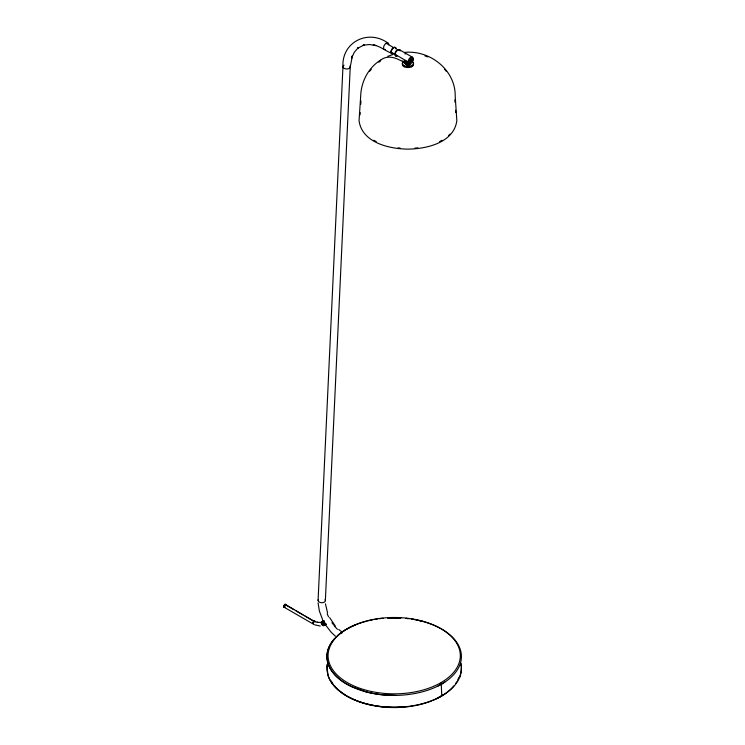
<?xml version="1.0" encoding="UTF-8"?>
<svg xmlns="http://www.w3.org/2000/svg" width="745" height="745" viewBox="0 0 745 745"><rect width="100%" height="100%" fill="white"/><g stroke="black" fill="none" stroke-linecap="round" stroke-linejoin="round"><path stroke-width="1.12" d="M412.525 57.272L399.45 49.719C396.228 48.527 392.866 55.996 396.983 56.117M410.234 61.062L412.097 62.124A3.641 2.105 -60 0 0 412.143 57.123A3.641 2.105 -60 0 0 408.176 61.341L408.316 62.897A3.641 2.105 -60 0 0 409.322 63.725C408.511 62.189 409.62 57.337 412.097 58.734L412.097 62.124L410.123 61.006M324.941 624.683L322.93 624.925L321.989 622.596M322.063 622.401L322.268 624.44L322.24 622.196M318.087 600.396L342.961 66.668C341.583 41.888 368.458 28.794 387.996 43.108M325.36 600.619L350.243 66.882L352.487 55.512L351.575 58.203L354.313 52.234L358.382 47.568L357.535 48.351L364.203 44.896L363.113 45.222L369.39 44.523L376.067 45.613L373.273 44.942C380.611 46.05 386.441 51.936 393.202 53.78M321.831 623.276L322.185 622.289M360.049 114.832L360.198 112.532M392.717 53.901C388.182 53.156 394.152 44.113 396.2 48.583M395.092 53.798L395.232 55.353A3.641 2.105 -60 0 0 396.685 56.182C392.326 55.503 397.774 46.665 400.112 50.688M408.316 62.897L408.176 61.341M360.71 104.477L360.98 101.022M391.842 53.742L391.274 53.063C389.728 50.297 395.278 44.504 396.247 49.096L395.493 47.429L394.617 47.27C391.879 47.466 389.16 53.798 393.015 53.826M410.719 58.594L410.514 59.6A2.095 1.211 60 0 1 410.253 59.786L410.719 58.594L409.322 60.336L409.322 63.725L405.131 60.829L407.468 62.655M321.393 622.671L321.356 623.314M410.095 63.074L410.746 63.446L410.178 64.405L407.971 65.048L405.178 63.167A2.794 1.611 0 0 1 405.569 62.58M410.746 63.446L410.7 63.688A2.794 1.611 0 0 1 409.629 64.722L407.971 65.048M413.103 60.131L413.242 58.417M321.635 622.755L322.65 621.302M385.361 695.066L395.353 695.392A67.227 38.815 0 0 0 438.507 685.763L441.738 684.04L441.245 682.895L441.738 695.932L436.561 698.708A66.128 38.181 0 0 1 432.668 700.449M405.14 63.418L405.634 62.506M406.342 62.655L406.472 63.409M445.165 693.791L436.561 698.708M459.581 677.494L461.22 671.45A67.246 38.824 0 0 0 460.857 663.478M325.192 624.804L323.237 625.362L321.821 623.844L321.942 621.87L323.898 621.321M405.829 62.515L405.708 63.046A2.244 1.294 0 0 1 406.453 61.975M321.654 622.615L322.417 621.442M406.397 62.561L406.342 63.232M369.511 71.362L371.327 69.238M395.232 53.165A3.641 2.105 -60 0 1 396.219 51.2L396.685 50.651M396.219 51.2L398.575 49.561A3.641 2.105 -60 0 1 400.028 50.399L400.158 50.865M409.294 58.743L411.659 57.114M406.127 61.733A2.235 1.285 0 0 1 406.463 61.509L405.718 62.366L405.718 64.331M409.266 60.783L408.605 61.081L409.48 60.578A1.686 0.969 0 0 0 409.62 60.187M409.331 61.211L409.48 61.043A1.686 0.969 0 0 0 409.582 60.857M448.518 135.618L450.138 134.109M412.246 61.36A5.606 3.231 0 0 1 412.562 65.262L411.529 65.914A5.606 3.231 0 0 1 403.473 65.383A5.606 3.231 0 0 1 404.768 60.764L403.641 61.36M413.084 62.999A5.606 3.231 0 0 1 412.562 66.119L411.529 66.771A5.606 3.231 0 0 1 404.814 66.966A5.606 3.231 0 0 1 402.598 63.306M380.648 60.084C368.235 67.73 361.018 81.95 360.673 96.375L359.043 120.737C362.079 142.751 389.253 148.907 407.943 149.13C426.634 148.916 453.807 142.751 456.843 120.737L455.214 96.375C455.707 70.03 429.995 49.887 404.731 52.383M378.833 62.217L380.285 61.174M412.562 65.262L411.529 65.914M412.562 66.119L411.529 66.771M321.98 621.684L323.842 620.594M323.526 625.102L324.503 624.599A1.686 1.369 60 0 1 323.898 625.055L322.175 624.142A1.965 1.602 60 0 1 322.147 622.056M327.325 664.438A67.246 38.824 0 0 0 327.12 671.189L328.433 676.553A67.264 38.833 0 0 0 385.361 706.958L396.098 707.275A67.246 38.824 0 0 0 438.777 697.534L444.765 694.061A67.246 38.824 0 0 0 460.931 673.154L461.379 667.138A67.264 38.833 0 0 0 460.783 663.152M438.023 686.015L444.737 682.178M285.186 606.784L283.743 607.007L283.622 606.067L285.056 604.279L315.06 621.879L305.022 616.087M441.738 684.04L444.495 682.336M347.468 628.668L343.929 630.801A67.246 38.824 0 0 0 331.106 670.016A67.246 38.824 0 0 0 384.951 695.038L396.098 695.383M322.585 621.637L323.851 621.572L322.585 621.637L323.982 620.827M409.266 63.074L408.605 63.372L409.48 62.859A1.686 0.969 0 0 0 409.62 62.478M438.516 697.665L441.738 695.932M322.38 624.021A1.686 1.369 60 0 0 322.548 624.282L324.513 624.72M439.662 141.559L442.064 140.293M324.382 624.71L323.712 625.204L322.492 624.673L323.041 625.018M348.381 628.193L350.197 627.253M322.185 621.647L323.106 621.2M351.1 626.778L355.318 624.915M387.8 56.322L392.857 54.543M408.893 63.744L407.599 63.893A1.686 0.969 0 0 1 406.984 63.744M322.687 621.6L323.814 621.563L322.855 621.526M408.623 61.425L409.946 60.764L410.095 59.842M408.679 64.163L407.319 64.191L408.139 64.238A2.244 1.294 0 0 0 410.169 62.822L410.746 63.874M321.589 622.438L317.286 622.317L317.798 622.429L314.167 621.088L312.742 622.876L313.571 624.049M414.872 148.134L417.815 147.873M411.091 58.427L412.097 58.734L410.514 57.831M403.427 706.931L393.034 707.294A67.246 38.824 0 0 1 345.969 695.551M387.81 617.968L400.67 617.996M408.139 63.763L405.783 62.831M320.248 626.051L314.39 624.738M400.875 617.987L392.28 617.791A67.227 38.815 0 0 0 387.651 617.95M323.907 624.943L322.771 624.515M408.083 65.15L405.14 63.847L405.14 62.934A2.803 1.62 0 0 1 406.351 61.611M407.86 65.15L407.319 65.104L407.729 63.763A2.235 1.285 0 0 0 410.169 62.356L410.169 62.589M398.072 147.873L400.028 148.05M407.971 618.583L405.988 618.397A67.227 38.815 0 0 1 409.191 618.741M412.935 619.309L417.787 620.231M418.737 620.464L422.536 621.386M326.291 624.236L324.764 623.379L323.935 621.591L324.755 623.36L326.105 624.226M323.255 625.604L322.669 625.381M366.149 691.863L351.798 686.713A67.227 38.815 0 0 1 334.533 638.679M406.91 63.241L407.273 63.372A1.686 0.969 0 0 0 408.288 63.427M314.79 621.209L313.571 621.432L312.853 622.485L313.291 624.068L283.743 607.007M424.967 55.922L427.826 56.937M404.377 62.217L396.815 58.743A36.859 21.279 60 0 0 380.09 60.69M406.323 65.066L406.854 65.309M411.715 61.043L411.119 60.764A5.606 3.231 0 0 1 411.529 60.95M402.365 61.183L404.349 62.235M373.813 140.293L376.216 141.559M404.349 65.914L403.324 65.262M404.349 66.771L403.324 66.119M386.171 43.285L393.667 47.615M412.097 59.619L410.514 58.715L410.514 59.6L412.097 60.513M391.088 52.076L408.13 61.91M405.14 62.934L407.971 64.564L407.971 65.476M286.946 605.648L293.977 609.708M295.979 610.863L303.01 614.923M345.54 695.271L339.999 691.462A67.246 38.824 0 0 1 327.791 674.57L327.083 665.937A70.598 40.761 0 0 1 327.4 664M338.724 629.478L342.178 632.179M335.371 636.174L331.153 632.207L325.556 624.934M399.506 49.757L400.028 50.399M337.476 629.329L335.371 627.122A27.984 16.157 60 0 1 333.956 625.418M325.165 623.584L324.252 622.243M444.551 69.238L446.367 71.362M314.707 621.116L315.06 621.879M335.297 625.996L329.616 617.568M331.925 622.652L333.183 624.357M324.857 623.295L324.149 621.851M323.526 623.211L323.777 623.63L323.423 623.006A2.049 1.676 60 0 1 323.283 622.392M322.119 624.021L322.38 624.431A2.049 1.676 60 0 0 323.106 625.027M396.098 55.195L395.791 54.776M322.594 619.616L319.391 611.105L318.078 602.882M322.101 624.189L322.194 621.991L322.026 623.816M405.727 64.042L405.848 64.629M285.763 604.502L285.94 605.07M327.567 612.921L325.453 603.795M410.113 59.898L410.169 60.28A2.235 1.285 0 0 1 408.912 61.36M322.147 623.444L322.203 622.522L322.147 623.444A1.686 1.369 60 0 0 322.24 623.751M454.813 99.877L454.99 102.177M455.54 110.232L455.689 112.532M322.017 622.392L322.641 624.71A1.965 1.602 60 0 0 324.988 624.627M411.901 65.718L411.901 66.575M405.606 60.718L405.606 61.593M416.846 620.036A67.227 38.815 0 0 1 444.486 682.336M385.361 695.057A67.227 38.815 0 0 1 366.149 691.863M337.792 635.448A67.227 38.815 0 0 1 366.493 621.209M367.508 620.948A67.227 38.815 0 0 1 372.686 619.803M374.828 619.412A67.227 38.815 0 0 1 377.473 618.983M379.177 618.741A67.227 38.815 0 0 1 383.079 618.294M411.333 619.048A67.227 38.815 0 0 1 413.559 619.412M458.911 677.224A66.128 38.181 0 0 1 457.691 680.045M456.722 681.805A66.128 38.181 0 0 1 455.67 683.454M453.789 685.94A66.128 38.181 0 0 1 445.231 693.669M444.411 694.238A66.128 38.181 0 0 1 441.841 695.867M431.662 700.859A66.128 38.181 0 0 1 414.248 705.776M413.177 705.971A66.128 38.181 0 0 1 402.142 707.303M401.015 707.368A66.128 38.181 0 0 1 387.363 707.368M386.236 707.303A66.128 38.181 0 0 1 375.201 705.971M374.13 705.776A66.128 38.181 0 0 1 356.715 700.859M355.71 700.449A66.128 38.181 0 0 1 347.431 696.398M346.593 695.904A66.128 38.181 0 0 1 334.16 685.419M332.866 683.677A66.128 38.181 0 0 1 331.18 680.977M284.748 607.128A1.686 0.969 -60 0 1 283.91 607.212L283.649 605.89L284.981 604.307A1.583 0.913 -60 0 1 285.894 605.359M324.606 624.645A1.686 1.369 60 0 1 324.177 624.897M325.053 624.71A2.235 1.825 60 0 1 322.604 625.344A2.235 1.825 60 0 1 321.43 622.541A2.235 1.825 60 0 1 323.712 621.526M325.332 624.552A2.244 1.835 60 0 1 322.958 625.232A2.244 1.835 60 0 1 321.663 622.531A2.244 1.835 60 0 1 323.758 621.274M324.559 624.506A1.751 1.425 60 0 1 323.898 625.055M385.221 49.57A3.641 2.105 -60 0 1 383.675 46.963A3.641 2.105 -60 0 1 386.497 43.117A3.641 2.105 -60 0 1 388.75 44.774M349.945 65.998A3.641 2.207 2.7 0 1 347.338 68.959A3.641 2.207 2.7 0 1 342.961 66.668M343.259 65.793A3.641 2.207 2.7 0 1 344.032 65.132M325.062 599.725A3.641 2.207 2.7 0 1 321.719 602.724A3.641 2.207 2.7 0 1 318.385 599.529M328.573 616.869A27.984 16.157 60 0 1 327.176 613.75M341.508 633.036A3.641 2.105 -60 0 1 342.458 632.691M404.973 53.882A2.803 1.62 -60 0 1 405.233 54.096M402.803 62.999A5.606 3.231 0 0 1 403.324 62.45M403.641 62.207A5.606 3.231 0 0 1 403.976 61.993M410.681 64.2A2.803 1.62 0 0 1 410.504 64.508M410.244 64.778A2.803 1.62 0 0 1 409.536 65.197M405.14 63.847A2.803 1.62 0 0 1 405.206 63.521M407.049 63.446A2.244 1.294 0 0 1 407.496 63.362M406.397 62.859A1.686 0.969 0 0 1 406.397 62.096M410.746 62.962A2.803 1.62 0 0 1 407.971 64.564M323.414 621.498L323.749 621.004L323.423 621.47M355.384 686.583A66.128 38.181 0 0 0 459.963 659.614A66.128 38.181 0 0 0 367.22 620.808A66.128 38.181 0 0 0 355.384 686.583"/></g></svg>
